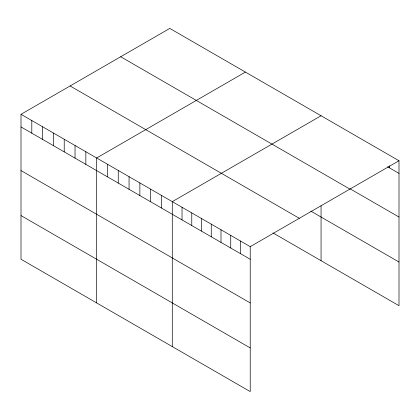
<?xml version="1.0" encoding="UTF-8"?>
<svg xmlns="http://www.w3.org/2000/svg" width="420" height="420" viewBox="0 0 420 420"><rect width="100%" height="100%" fill="white"/><g stroke="black" fill="none" stroke-linecap="round" stroke-linejoin="round"><path stroke-width="0.63" d="M21 114.308L250.22 246.65L250.22 391.587L21 259.25L21 114.308L169.78 28.413L399 160.75L399 305.692L272.979 232.932M245.422 72.083L96.642 157.983L96.642 302.92M321.064 115.757L172.284 201.653L172.284 346.594M250.22 246.65L399 160.75M387.634 166.814L399 173.371M350.291 188.916L399 217.035M120.682 56.758L349.902 189.1M310.8 211.103L399 262.028M70.098 85.964L299.318 218.3M21 126.929L250.22 259.271M21 170.594L250.22 302.935M21 215.586L250.22 347.923M389.256 165.853L389.256 167.748M321.064 205.784L321.064 260.694M240.476 241.022L240.476 253.643M230.738 235.4L230.738 248.021M220.994 229.777L220.994 242.398M211.255 224.149L211.255 236.775M201.511 218.526L201.511 231.147M191.767 212.903L191.767 225.524M182.028 207.281L182.028 219.902M161.48 195.416L161.48 208.037M150.675 189.178L150.675 201.799M139.865 182.936L139.865 195.557M129.061 176.699L129.061 189.32M118.256 170.457L118.256 183.083M107.447 164.22L107.447 176.841M85.838 151.741L85.838 164.362M75.033 145.504L75.033 158.125M64.223 139.267L64.223 151.888M53.419 133.024L53.419 145.646M42.614 126.788L42.614 139.409M31.805 120.551L31.805 133.172"/></g></svg>
